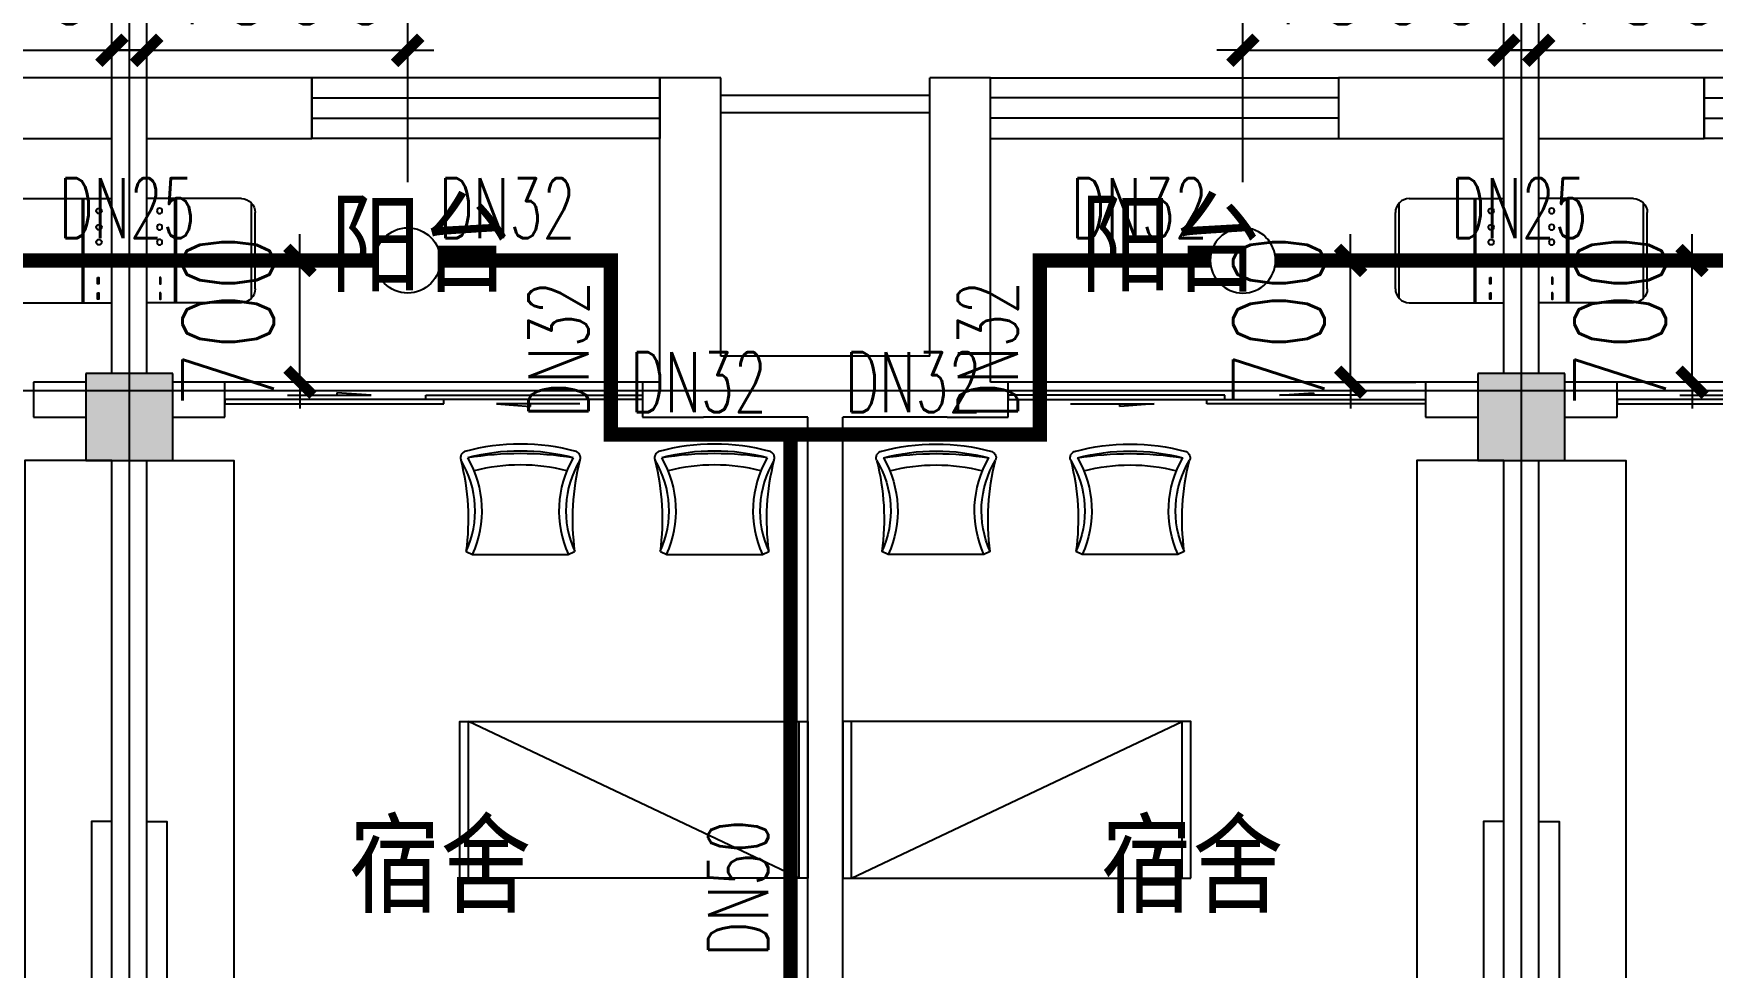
# Model space of a CAD drawing. Extents: x 0 to 2838408, y -923048 to 203859.
# Drawn here: x 2696713 to 2706361, y -334488 to -329122 of the extents above; entities that cross this region are included whole.
import ezdxf

# ---------------------------------------------------------------- set-up
doc = ezdxf.new("R2010")
doc.units = 0
doc.header["$LTSCALE"] = 1000
for name, color, linetype in [('A-Fixt', 81, 'Continuous'), ('COLUMN', 9, 'Continuous'), ('DOTE', 8, 'Continuous'), ('E2-栏杆', 92, 'Continuous'), ('EQUIP_喷头', 7, 'Continuous'), ('PIPE-喷淋', 6, 'Continuous'), ('PUB_HATCH', 8, 'Continuous'), ('PUB_TEXT', 7, 'Continuous'), ('TEXT_喷淋', 7, 'Continuous'), ('TWT_DIM', 3, 'Continuous'), ('WALL', 9, 'Continuous'), ('WINDOW', 4, 'Continuous'), ('XREF', 8, 'Continuous'), ('配景', 3, 'Continuous')]:
    doc.layers.add(name, color=color, linetype=linetype)
doc.styles.add('_TCH_DIM_T3', font='SIMPLEX', dxfattribs={"width": 0.75, "bigfont": 'HZTXT'})
doc.styles.add('_TWT_PIPEDN', font='SIMPLEX', dxfattribs={"width": 0.8, "height": 2.3, "bigfont": 'HZTXT'})
doc.styles.get("Standard").update_dxf_attribs({"font": 'geniso.shx', "bigfont": 'hztxt.shx'})
doc.dimstyles.new('_TWT_ARCH&&150', dxfattribs={"dimtxt": 525, "dimasz": 150, "dimexe": 375, "dimexo": 450, "dimgap": 150, "dimtad": 1, "dimdec": 0, "dimzin": 0, "dimdsep": 46, "dimtxsty": '_TCH_DIM_T3', "dimblk": 'ARCHTICK', "dimcen": 0.09, "dimclrt": 7, "dimazin": 2, "dimtfac": 1, "dimtdec": 0, "dimtix": 1, "dimtmove": 2, "dimatfit": 3, "dimfxl": 1, "dimtolj": 1, "dimtzin": 0, "dimarcsym": 0})

# ---------------------------------------------------------------- blocks, each defined once
blk = doc.blocks.new('单人床')
at = {"layer": 'A-Fixt'}
for p, q in [((47773.8, 13973.4), (48673.8, 13973.4)), ((47773.8, 12073.4), (48673.8, 13973.4)), ((47773.8, 12073.4), (48673.8, 12073.4))]:
    blk.add_line(p, q, dxfattribs=at)
blk.add_lwpolyline([(47773.8, 14023.4), (48673.8, 14023.4), (48673.8, 12023.4), (47773.8, 12023.4), (47773.8, 14023.4)], dxfattribs=at)
blk = doc.blocks.new('CH_AP01')
for p, q in [((-311.4, 16.6), (-275, 0)), ((-275, 0), (275, 0)), ((275, 0), (311.4, 16.6))]:
    blk.add_line(p, q)
for centre, radius, start, end in [((-306.8, 555.3), 37.8, 100.18588, 202.83587), ((0, -578.9), 1212.6, 74.71041, 105.28959), ((0, -578.9), 1172.6, 75.02868, 104.97132), ((306.8, 555.3), 37.8, 337.16413, 79.81412), ((-1658.4, 201.9), 1359.7, 352.16586, 14.42826), ((-823.7, 250), 562.9, 335.50378, 31.09034), ((0, -1278.1), 1856.9, 80.61099, 99.38901), ((-823.7, 250), 602.9, 335.50378, 30.26909), ((0, -578.9), 1092.6, 75.87672, 104.12328), ((823.7, 250), 602.9, 149.73091, 204.49622), ((823.7, 250), 562.9, 148.90966, 204.49622), ((1658.4, 201.9), 1359.7, 165.57174, 187.83414)]:
    blk.add_arc(centre, radius, start, end)
blk = doc.blocks.new('A$C61295E98')
at = {"color": 3}
for p, q in [((544, 597.9), (0, 597.9)), ((0, 597.9), (0, 0)), ((161.4, 597.9), (161.4, 0)), ((170.4, 0.2), (170.4, 597.6)), ((602.7, 572.2), (602.7, 25.6)), ((624, 517.9), (624, 80)), ((544, 0), (0, 0))]:
    blk.add_line(p, q, dxfattribs=at)
for points in [[(81.8, 540.3), (75.3, 540.3), (75.3, 576.8), (81.8, 576.8)], [(81.8, 453.1), (75.3, 453.1), (75.3, 489.6), (81.8, 489.6)], [(81.8, 352.9), (75.3, 352.9), (75.3, 389.4), (81.8, 389.4)]]:
    blk.add_lwpolyline(points, close=True, dxfattribs=at)
for centre in [(74, 250.1), (74, 164.2), (74, 70.5)]:
    blk.add_circle(centre, 15.7, dxfattribs=at)
for centre, start, end in [((544, 517.9), 360, 90), ((544, 80), 270, 0)]:
    blk.add_arc(centre, 80, start, end, dxfattribs=at)
blk = doc.blocks.new('宿舍')
at = {"layer": 'A-Fixt'}
for p, q in [((47853.8, 13801.7), (48353.8, 15701.7)), ((48353.8, 13801.7), (47853.8, 15701.7)), ((47853.8, 13801.7), (48353.8, 13801.7))]:
    blk.add_line(p, q, dxfattribs=at)
for points in [[(47853.8, 8601.7), (48353.8, 8601.7), (48353.8, 15701.7), (47853.8, 15701.7)], [(47853.8, 10676.1), (47970.5, 10676.1), (47970.5, 11742.6), (47853.8, 11742.6)]]:
    blk.add_lwpolyline(points, close=True, dxfattribs=at)
at = {"xscale": -1, "rotation": 90}
for p in [(63677.2, 60475.5), (63677.2, 58775.5)]:
    blk.add_blockref('单人床', p, dxfattribs=at)
at = {"layer": 'A-Fixt', "xscale": -1, "rotation": 180}
for p in [(50002, 9140.5), (51117.2, 9140.5)]:
    blk.add_blockref('CH_AP01', p, dxfattribs=at)
at = {"layer": '配景', "color": 252}
blk.add_blockref('A$C61295E98', (47853.8, 7096.6), dxfattribs=at)
blk = doc.blocks.new('$WINLIB2D$00000001')
at = {"color": 0}
for points in [[(-0.5, 0.5), (-0.5, -0.5)], [(-0.5, 0.5), (0.5, 0.5)], [(0.5, -0.5), (0.5, 0.5)], [(0.5, 0.1667), (-0.5, 0.1667)], [(0.5, -0.1667), (-0.5, -0.1667)], [(-0.5, -0.5), (0.5, -0.5)]]:
    blk.add_lwpolyline(points, dxfattribs=at)
blk = doc.blocks.new('$DorLib2D$00000131')
at = {"color": 0, "linetype": 'Continuous'}
for p, q in [((0.15, 0.125), (0.2319, 0.1973)), ((0.2319, 0.1973), (0.2319, 0.125)), ((-0.5, 0.125), (-0.5, 0)), ((0.0192, 0.125), (-0.5, 0.125)), ((0.0192, 0), (0.0192, 0.125)), ((0.35, 0.125), (0.15, 0.125)), ((-0.5, 0), (0.0192, 0)), ((-0.024, 0), (0.5, 0)), ((-0.024, -0.125), (-0.024, 0)), ((0.5, 0), (0.5, -0.125)), ((-0.35, -0.125), (-0.15, -0.125)), ((-0.2319, -0.1973), (-0.2319, -0.125)), ((-0.15, -0.125), (-0.2319, -0.1973)), ((0.5, -0.125), (-0.024, -0.125))]:
    blk.add_line(p, q, dxfattribs=at)
blk = doc.blocks.new('2F1')
at = {"layer": 'PUB_HATCH'}
for points in [[(2360966.7, -331075.2), (2360966.7, -331575.2), (2361466.7, -331575.2), (2361466.7, -331075.2)], [(2368966.7, -331075.2), (2368966.7, -331575.2), (2369466.7, -331575.2), (2369466.7, -331075.2)]]:
    blk.add_hatch(color=256, dxfattribs=at).paths.add_polyline_path(points)
at = {"layer": 'COLUMN'}
for p, q in [((2360966.7, -331075.2), (2360966.7, -331575.2)), ((2361466.7, -331075.2), (2360966.7, -331075.2)), ((2361466.7, -331575.2), (2361466.7, -331075.2)), ((2368966.7, -331075.2), (2368966.7, -331575.2)), ((2369466.7, -331075.2), (2368966.7, -331075.2)), ((2369466.7, -331575.2), (2369466.7, -331075.2)), ((2360966.7, -331575.2), (2361466.7, -331575.2)), ((2368966.7, -331575.2), (2369466.7, -331575.2))]:
    blk.add_line(p, q, dxfattribs=at)
at = {"layer": 'DOTE'}
for p, q in [((2361216.7, -327575.2), (2361216.7, -410775.2)), ((2369216.7, -327575.2), (2369216.7, -410775.2)), ((2453916.7, -331175.2), (2343216.7, -331175.2)), ((2453916.7, -331175.2), (2343216.7, -331175.2))]:
    blk.add_line(p, q, dxfattribs=at)
at = {"layer": 'E2-栏杆'}
for points in [[(2364616.7, -329475.2), (2365816.7, -329475.2)], [(2364616.7, -329575.2), (2365816.7, -329575.2)]]:
    blk.add_lwpolyline(points, dxfattribs=at)
at = {"layer": 'WALL'}
for p, q in [((2361216.7, -329375.2), (2360166.7, -329375.2)), ((2362266.7, -329375.2), (2361216.7, -329375.2)), ((2362266.7, -329725.2), (2362266.7, -329375.2)), ((2364616.7, -329375.2), (2364266.7, -329375.2)), ((2364266.7, -329375.2), (2364266.7, -329725.2)), ((2364616.7, -330975.2), (2364616.7, -329375.2)), ((2365816.7, -330975.2), (2365816.7, -329375.2)), ((2366166.7, -329375.2), (2365816.7, -329375.2)), ((2366166.7, -329725.2), (2366166.7, -329375.2)), ((2369216.7, -329375.2), (2368166.7, -329375.2)), ((2368166.7, -329375.2), (2368166.7, -329725.2)), ((2370266.7, -329375.2), (2369216.7, -329375.2)), ((2370266.7, -329725.2), (2370266.7, -329375.2)), ((2360166.7, -329725.2), (2361116.7, -329725.2)), ((2361116.7, -331075.2), (2361116.7, -329725.2)), ((2361316.7, -329725.2), (2362266.7, -329725.2)), ((2361316.7, -331075.2), (2361316.7, -329725.2)), ((2364266.7, -331125.2), (2364266.7, -329725.2)), ((2366166.7, -331125.2), (2366166.7, -329725.2)), ((2368166.7, -329725.2), (2369116.7, -329725.2)), ((2369116.7, -331075.2), (2369116.7, -329725.2)), ((2369316.7, -329725.2), (2370266.7, -329725.2)), ((2369316.7, -331075.2), (2369316.7, -329725.2)), ((2365216.7, -330975.2), (2364616.7, -330975.2)), ((2365816.7, -330975.2), (2365216.7, -330975.2)), ((2360966.7, -331125.2), (2360666.7, -331125.2)), ((2360666.7, -331125.2), (2360666.7, -331325.2)), ((2361766.7, -331125.2), (2361466.7, -331125.2)), ((2361766.7, -331325.2), (2361766.7, -331125.2)), ((2364266.7, -331125.2), (2364166.7, -331125.2)), ((2364166.7, -331125.2), (2364166.7, -331325.2)), ((2366266.7, -331125.2), (2366166.7, -331125.2)), ((2366266.7, -331325.2), (2366266.7, -331125.2)), ((2368966.7, -331125.2), (2368666.7, -331125.2)), ((2368666.7, -331125.2), (2368666.7, -331325.2)), ((2369766.7, -331125.2), (2369466.7, -331125.2)), ((2369766.7, -331325.2), (2369766.7, -331125.2)), ((2360666.7, -331325.2), (2360966.7, -331325.2)), ((2361466.7, -331325.2), (2361766.7, -331325.2)), ((2364166.7, -331325.2), (2364516.7, -331325.2)), ((2365116.7, -331325.2), (2364516.7, -331325.2)), ((2365116.7, -336275.2), (2365116.7, -331325.2)), ((2365916.7, -331325.2), (2365316.7, -331325.2)), ((2365316.7, -336275.2), (2365316.7, -331325.2)), ((2365916.7, -331325.2), (2366266.7, -331325.2)), ((2368666.7, -331325.2), (2368966.7, -331325.2)), ((2369466.7, -331325.2), (2369766.7, -331325.2)), ((2361116.7, -336275.2), (2361116.7, -331575.2)), ((2361316.7, -336275.2), (2361316.7, -331575.2)), ((2369116.7, -336275.2), (2369116.7, -331575.2)), ((2369316.7, -336275.2), (2369316.7, -331575.2))]:
    blk.add_line(p, q, dxfattribs=at)
at = {"layer": 'WINDOW'}
for p, q in [((2364166.7, -331125.2), (2361766.7, -331125.2)), ((2368666.7, -331125.2), (2366266.7, -331125.2)), ((2372166.7, -331125.2), (2369766.7, -331125.2))]:
    blk.add_line(p, q, dxfattribs=at)
at = {"rotation": 180}
for p in [(2408970.6, -322973.6), (2416970.6, -322973.6)]:
    blk.add_blockref('宿舍', p, dxfattribs=at)
at = {"xscale": -1, "rotation": 180}
for p in [(2313462.9, -322973.6), (2321462.9, -322973.6)]:
    blk.add_blockref('宿舍', p, dxfattribs=at)
at = {"layer": 'WINDOW'}
for name, p, xscale, yscale, zscale, rotation in [('$WINLIB2D$00000001', (2363266.7, -329550.2), 2000, 350, 2000, 180.0000000000061), ('$WINLIB2D$00000001', (2367166.7, -329550.2), -2000, 350, -2000, 180), ('$WINLIB2D$00000001', (2371266.7, -329550.2), 2000, 350, 2000, 180.000000000002), ('$DorLib2D$00000131', (2362966.7, -331225.2), 2400, -200, 2400, 180), ('$DorLib2D$00000131', (2367466.7, -331225.2), -2400, -200, -2400, 180), ('$DorLib2D$00000131', (2370966.7, -331225.2), 2400, -200, 2400, 180)]:
    blk.add_blockref(name, p, dxfattribs=dict(at, xscale=xscale, yscale=yscale, zscale=zscale, rotation=rotation))
at = {"layer": 'PUB_TEXT'}
for s, p in [('阳台', (2362370.5, -330607.1)), ('阳台', (2366681.1, -330607.1)), ('宿舍', (2362478.2, -334174.9)), ('宿舍', (2366800.4, -334174.9))]:
    blk.add_text(s, height=525, dxfattribs=at).set_placement(p)
blk = doc.blocks.new('_ArchTick')
at = {"color": 0, "linetype": 'ByBlock', "const_width": 0.4}
blk.add_lwpolyline([(-0.5, -0.5), (0.5, 0.5)], dxfattribs=at)
blk = doc.blocks.new('*D1862')
at = {"layer": 'Defpoints', "color": 0, "linetype": 'ByBlock', "transparency": 16777216}
for p in [(2706862.5, -329217.8), (2705362.5, -330425.2), (2706862.5, -330425.2)]:
    blk.add_point(p, dxfattribs=at)
at = {"layer": 'TWT_DIM', "color": 0, "linetype": 'ByBlock', "lineweight": -2, "transparency": 16777216}
for p, q in [((2705362.5, -329975.2), (2705362.5, -328842.8)), ((2706862.5, -329975.2), (2706862.5, -328842.8)), ((2705362.5, -329217.8), (2705212.5, -329217.8)), ((2705362.5, -329217.8), (2706862.5, -329217.8)), ((2706862.5, -329217.8), (2707012.5, -329217.8))]:
    blk.add_line(p, q, dxfattribs=at)
at = {"layer": 'TWT_DIM', "color": 0, "linetype": 'ByBlock', "lineweight": -2, "transparency": 16777216, "xscale": 150, "yscale": 150, "zscale": 150}
blk.add_blockref('_ArchTick', (2705362.5, -329217.8), dxfattribs=at)
at = {"layer": 'TWT_DIM', "color": 0, "linetype": 'ByBlock', "lineweight": -2, "transparency": 16777216, "xscale": 150, "yscale": 150, "zscale": 150, "rotation": 180}
blk.add_blockref('_ArchTick', (2706862.5, -329217.8), dxfattribs=at)
at = {"layer": 'TWT_DIM', "color": 7, "linetype": 'ByBlock', "transparency": 16777216, "insert": (2706112.5, -328805.3), "char_height": 525, "attachment_point": 5, "style": '_TCH_DIM_T3'}
blk.add_mtext('\\A1;1500', dxfattribs=at)
blk = doc.blocks.new('*D1863')
at = {"layer": 'Defpoints', "color": 0, "linetype": 'ByBlock', "transparency": 16777216}
for p in [(2706243.5, -330425.2), (2706862.5, -330425.2), (2706862.5, -331125.2)]:
    blk.add_point(p, dxfattribs=at)
at = {"layer": 'TWT_DIM', "color": 0, "linetype": 'ByBlock', "lineweight": -2, "transparency": 16777216}
for p, q in [((2706243.5, -330425.2), (2706243.5, -330275.2)), ((2706412.5, -330425.2), (2705868.5, -330425.2)), ((2706243.5, -331125.2), (2706243.5, -330425.2)), ((2706412.5, -331125.2), (2705868.5, -331125.2)), ((2706243.5, -331125.2), (2706243.5, -331275.2))]:
    blk.add_line(p, q, dxfattribs=at)
at = {"layer": 'TWT_DIM', "color": 0, "linetype": 'ByBlock', "lineweight": -2, "transparency": 16777216, "xscale": 150, "yscale": 150, "zscale": 150}
for p, rotation in [((2706243.5, -330425.2), 270), ((2706243.5, -331125.2), 90)]:
    blk.add_blockref('_ArchTick', p, dxfattribs=dict(at, rotation=rotation))
at = {"layer": 'TWT_DIM', "color": 7, "linetype": 'ByBlock', "transparency": 16777216, "insert": (2705831, -330775.2), "char_height": 525, "attachment_point": 5, "rotation": 90, "style": '_TCH_DIM_T3'}
blk.add_mtext('\\A1;700', dxfattribs=at)
blk = doc.blocks.new('*D1864')
at = {"layer": 'Defpoints', "color": 0, "linetype": 'ByBlock', "transparency": 16777216}
for p in [(2698862.5, -329217.8), (2697362.5, -330425.2), (2698862.5, -330425.2)]:
    blk.add_point(p, dxfattribs=at)
at = {"layer": 'TWT_DIM', "color": 0, "linetype": 'ByBlock', "lineweight": -2, "transparency": 16777216}
for p, q in [((2697362.5, -329975.2), (2697362.5, -328842.8)), ((2698862.5, -329975.2), (2698862.5, -328842.8)), ((2697362.5, -329217.8), (2697212.5, -329217.8)), ((2697362.5, -329217.8), (2698862.5, -329217.8)), ((2698862.5, -329217.8), (2699012.5, -329217.8))]:
    blk.add_line(p, q, dxfattribs=at)
at = {"layer": 'TWT_DIM', "color": 0, "linetype": 'ByBlock', "lineweight": -2, "transparency": 16777216, "xscale": 150, "yscale": 150, "zscale": 150}
blk.add_blockref('_ArchTick', (2697362.5, -329217.8), dxfattribs=at)
at = {"layer": 'TWT_DIM', "color": 0, "linetype": 'ByBlock', "lineweight": -2, "transparency": 16777216, "xscale": 150, "yscale": 150, "zscale": 150, "rotation": 180}
blk.add_blockref('_ArchTick', (2698862.5, -329217.8), dxfattribs=at)
at = {"layer": 'TWT_DIM', "color": 7, "linetype": 'ByBlock', "transparency": 16777216, "insert": (2698112.5, -328805.3), "char_height": 525, "attachment_point": 5, "style": '_TCH_DIM_T3'}
blk.add_mtext('\\A1;1500', dxfattribs=at)
blk = doc.blocks.new('*D1865')
at = {"layer": 'Defpoints', "color": 0, "linetype": 'ByBlock', "transparency": 16777216}
for p in [(2698243.5, -330425.2), (2698862.5, -330425.2), (2698862.5, -331125.2)]:
    blk.add_point(p, dxfattribs=at)
at = {"layer": 'TWT_DIM', "color": 0, "linetype": 'ByBlock', "lineweight": -2, "transparency": 16777216}
for p, q in [((2698243.5, -330425.2), (2698243.5, -330275.2)), ((2698412.5, -330425.2), (2697868.5, -330425.2)), ((2698243.5, -331125.2), (2698243.5, -330425.2)), ((2698412.5, -331125.2), (2697868.5, -331125.2)), ((2698243.5, -331125.2), (2698243.5, -331275.2))]:
    blk.add_line(p, q, dxfattribs=at)
at = {"layer": 'TWT_DIM', "color": 0, "linetype": 'ByBlock', "lineweight": -2, "transparency": 16777216, "xscale": 150, "yscale": 150, "zscale": 150}
for p, rotation in [((2698243.5, -330425.2), 270), ((2698243.5, -331125.2), 90)]:
    blk.add_blockref('_ArchTick', p, dxfattribs=dict(at, rotation=rotation))
at = {"layer": 'TWT_DIM', "color": 7, "linetype": 'ByBlock', "transparency": 16777216, "insert": (2697831, -330775.2), "char_height": 525, "attachment_point": 5, "rotation": 90, "style": '_TCH_DIM_T3'}
blk.add_mtext('\\A1;700', dxfattribs=at)
blk = doc.blocks.new('*D1907')
at = {"layer": 'Defpoints', "color": 0, "linetype": 'ByBlock', "transparency": 16777216}
for p in [(2705162.5, -329217.8), (2703662.5, -330425.2), (2705162.5, -330425.2)]:
    blk.add_point(p, dxfattribs=at)
at = {"layer": 'TWT_DIM', "color": 0, "linetype": 'ByBlock', "lineweight": -2, "transparency": 16777216}
for p, q in [((2703662.5, -329975.2), (2703662.5, -328842.8)), ((2705162.5, -329975.2), (2705162.5, -328842.8)), ((2703662.5, -329217.8), (2703512.5, -329217.8)), ((2703662.5, -329217.8), (2705162.5, -329217.8)), ((2705162.5, -329217.8), (2705312.5, -329217.8))]:
    blk.add_line(p, q, dxfattribs=at)
at = {"layer": 'TWT_DIM', "color": 0, "linetype": 'ByBlock', "lineweight": -2, "transparency": 16777216, "xscale": 150, "yscale": 150, "zscale": 150}
blk.add_blockref('_ArchTick', (2703662.5, -329217.8), dxfattribs=at)
at = {"layer": 'TWT_DIM', "color": 0, "linetype": 'ByBlock', "lineweight": -2, "transparency": 16777216, "xscale": 150, "yscale": 150, "zscale": 150, "rotation": 180}
blk.add_blockref('_ArchTick', (2705162.5, -329217.8), dxfattribs=at)
at = {"layer": 'TWT_DIM', "color": 7, "linetype": 'ByBlock', "transparency": 16777216, "insert": (2704412.5, -328805.3), "char_height": 525, "attachment_point": 5, "style": '_TCH_DIM_T3'}
blk.add_mtext('\\A1;1500', dxfattribs=at)
blk = doc.blocks.new('*D1908')
at = {"layer": 'Defpoints', "color": 0, "linetype": 'ByBlock', "transparency": 16777216}
for p in [(2703662.5, -330425.2), (2704281.5, -330425.2), (2703662.5, -331125.2)]:
    blk.add_point(p, dxfattribs=at)
at = {"layer": 'TWT_DIM', "color": 0, "linetype": 'ByBlock', "lineweight": -2, "transparency": 16777216}
for p, q in [((2704281.5, -330425.2), (2704281.5, -330275.2)), ((2704112.5, -330425.2), (2704656.5, -330425.2)), ((2704281.5, -331125.2), (2704281.5, -330425.2)), ((2704112.5, -331125.2), (2704656.5, -331125.2)), ((2704281.5, -331125.2), (2704281.5, -331275.2))]:
    blk.add_line(p, q, dxfattribs=at)
at = {"layer": 'TWT_DIM', "color": 0, "linetype": 'ByBlock', "lineweight": -2, "transparency": 16777216, "xscale": 150, "yscale": 150, "zscale": 150}
for p, rotation in [((2704281.5, -330425.2), 270), ((2704281.5, -331125.2), 90)]:
    blk.add_blockref('_ArchTick', p, dxfattribs=dict(at, rotation=rotation))
at = {"layer": 'TWT_DIM', "color": 7, "linetype": 'ByBlock', "transparency": 16777216, "insert": (2703869, -330775.2), "char_height": 525, "attachment_point": 5, "rotation": 90, "style": '_TCH_DIM_T3'}
blk.add_mtext('\\A1;700', dxfattribs=at)
blk = doc.blocks.new('*D1917')
at = {"layer": 'Defpoints', "color": 0, "linetype": 'ByBlock', "transparency": 16777216}
for p in [(2697162.5, -329217.8), (2695662.5, -330425.2), (2697162.5, -330425.2)]:
    blk.add_point(p, dxfattribs=at)
at = {"layer": 'TWT_DIM', "color": 0, "linetype": 'ByBlock', "lineweight": -2, "transparency": 16777216}
for p, q in [((2695662.5, -329975.2), (2695662.5, -328842.8)), ((2697162.5, -329975.2), (2697162.5, -328842.8)), ((2695662.5, -329217.8), (2695512.5, -329217.8)), ((2695662.5, -329217.8), (2697162.5, -329217.8)), ((2697162.5, -329217.8), (2697312.5, -329217.8))]:
    blk.add_line(p, q, dxfattribs=at)
at = {"layer": 'TWT_DIM', "color": 0, "linetype": 'ByBlock', "lineweight": -2, "transparency": 16777216, "xscale": 150, "yscale": 150, "zscale": 150}
blk.add_blockref('_ArchTick', (2695662.5, -329217.8), dxfattribs=at)
at = {"layer": 'TWT_DIM', "color": 0, "linetype": 'ByBlock', "lineweight": -2, "transparency": 16777216, "xscale": 150, "yscale": 150, "zscale": 150, "rotation": 180}
blk.add_blockref('_ArchTick', (2697162.5, -329217.8), dxfattribs=at)
at = {"layer": 'TWT_DIM', "color": 7, "linetype": 'ByBlock', "transparency": 16777216, "insert": (2696412.5, -328805.3), "char_height": 525, "attachment_point": 5, "style": '_TCH_DIM_T3'}
blk.add_mtext('\\A1;1500', dxfattribs=at)
blk = doc.blocks.new('$TwtSys$00000125')
blk.add_circle((0, 0, 0), 1)

msp = doc.modelspace()

# ---------------------------------------------------------------- hatches: boundary and pattern name
at = {"layer": 'PIPE-喷淋', "linetype": 'ByBlock'}
for points in [[(2700029.3, -330425.2), (2700070.6, -330425.2), (2700070.6, -330384)], [(2700029.3, -330425.2), (2700029.3, -330384), (2700070.6, -330384)], [(2702495.8, -330425.2), (2702454.5, -330425.2), (2702454.5, -330384)], [(2702495.8, -330425.2), (2702495.8, -330384), (2702454.5, -330384)], [(2700029.3, -331425.2), (2700029.3, -331466.5), (2699988.1, -331466.5)], [(2700029.3, -331425.2), (2699988.1, -331425.2), (2699988.1, -331466.5)], [(2702495.8, -331425.2), (2702495.8, -331466.5), (2702537, -331466.5)], [(2702495.8, -331425.2), (2702537, -331425.2), (2702537, -331466.5)]]:
    msp.add_hatch(color=256, dxfattribs=at).paths.add_polyline_path(points)

# ---------------------------------------------------------------- linework, layer by layer
at = {"layer": 'PIPE-喷淋', "linetype": 'ByBlock', "ltscale": 1.5, "const_width": 82.5}
for points in [[(2695850, -330425.2), (2698675, -330425.2)], [(2700029.3, -330425.2), (2699050, -330425.2)], [(2700029.3, -331425.2), (2700029.3, -330425.2)], [(2702495.8, -331425.2), (2702495.8, -330425.2)], [(2702495.8, -330425.2), (2703475, -330425.2)], [(2703850, -330425.2), (2706675, -330425.2)], [(2701062.5, -331425.2), (2700029.3, -331425.2)], [(2701062.5, -336614.7), (2701062.5, -331425.2)], [(2701062.5, -331425.2), (2702495.8, -331425.2)]]:
    msp.add_lwpolyline(points, dxfattribs=at)

# ---------------------------------------------------------------- block references
at = {"layer": 'EQUIP_喷头', "linetype": 'ByBlock', "xscale": 187.5, "yscale": 187.5, "zscale": 187.5}
msp.add_blockref('$TwtSys$00000125', (2698862.5, -330425.2), dxfattribs=at)
at = {"layer": 'EQUIP_喷头', "linetype": 'ByBlock', "xscale": 187.5, "yscale": -187.5, "zscale": 187.5, "rotation": 180}
msp.add_blockref('$TwtSys$00000125', (2703662.5, -330425.2), dxfattribs=at)
at = {"layer": 'XREF'}
msp.add_blockref('2F1', (336045.8, 0), dxfattribs=at)

# ---------------------------------------------------------------- texts
at = {"layer": 'TEXT_喷淋', "color": 251, "linetype": 'ByBlock', "style": '_TWT_PIPEDN', "width": 0.64}
for s, p in [('DN25', (2696857.7, -330297.7)), ('DN32', (2699041.1, -330297.7)), ('DN32', (2702674.4, -330297.7)), ('DN25', (2704857.7, -330297.7)), ('DN32', (2700141.1, -331297.7)), ('DN32', (2701374.4, -331297.7))]:
    msp.add_text(s, height=345, dxfattribs=at).set_placement(p)
for s, p in [('DN32', (2699901.8, -331330)), ('DN32', (2702368.3, -331330)), ('DN50', (2700935, -334424.8))]:
    msp.add_text(s, height=345, rotation=90, dxfattribs=at).set_placement(p)

# ---------------------------------------------------------------- dimensions: what is measured, and where the dimension line sits
at = {"layer": 'TWT_DIM', "linetype": 'ByBlock'}
for p1, p2, distance, picture, middle in [((2695662.5, -330425.2), (2697162.5, -330425.2), 1207.4, '*D1917', (2696412.5, -328805.3)), ((2697362.5, -330425.2), (2698862.5, -330425.2), 1207.4, '*D1864', (2698112.5, -328805.3)), ((2703662.5, -330425.2), (2705162.5, -330425.2), 1207.4, '*D1907', (2704412.5, -328805.3)), ((2705362.5, -330425.2), (2706862.5, -330425.2), 1207.4, '*D1862', (2706112.5, -328805.3)), ((2698862.5, -331125.2), (2698862.5, -330425.2), 619, '*D1865', (2697831, -330775.2)), ((2703662.5, -331125.2), (2703662.5, -330425.2), -619, '*D1908', (2703869, -330775.2)), ((2706862.5, -331125.2), (2706862.5, -330425.2), 619, '*D1863', (2705831, -330775.2))]:
    dim = msp.add_aligned_dim(p1=p1, p2=p2, distance=distance, dimstyle='_TWT_ARCH&&150', dxfattribs=at)
    dim.commit()
    dim.dimension.update_dxf_attribs({"geometry": picture, "text_midpoint": middle})

doc.saveas('drawing.dxf')
